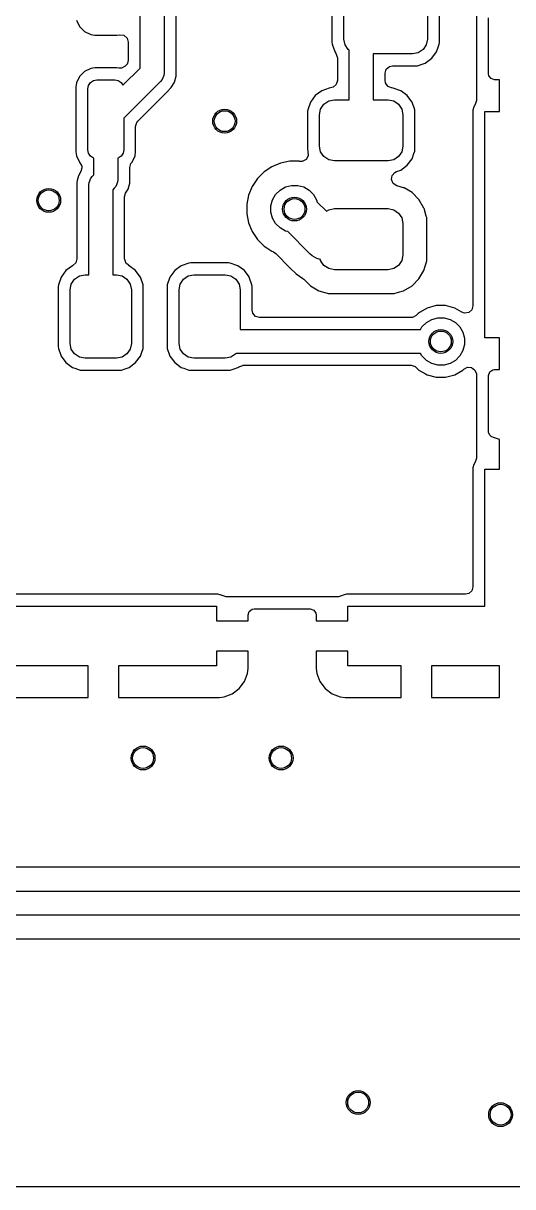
# Model space of a CAD drawing. Extents: x 3.9 to 7.48, y -4.89 to -2.91.
# Drawn here: x 4.91 to 5.233, y -4.887 to -4.119 of the extents above; entities that cross this region are included whole.
import ezdxf

# ---------------------------------------------------------------- set-up
doc = ezdxf.new("R2010")
doc.units = 0
doc.header["$MEASUREMENT"] = 0
doc.layers.add('BLACK', color=7, linetype='CONTINUOUS')

msp = doc.modelspace()

# ---------------------------------------------------------------- linework, layer by layer
at = {"layer": 'BLACK', "linetype": 'CONTINUOUS'}
for p, q in [((4.9868, -4.14844), (4.9868, -4.07552)), ((5.00255, -4.07878), (5.00255, -4.1517)), ((5.01044, -4.14963), (5.01044, -4.08407)), ((5.11337, -4.09365), (5.11337, -4.13139)), ((5.18426, -4.1316), (5.18426, -4.09344)), ((5.12127, -4.12925), (5.12127, -4.09578)), ((5.17638, -4.09578), (5.17638, -4.12925)), ((5.20867, -4.09763), (5.20867, -4.16984)), ((4.94476, -4.1169), (4.94679, -4.12104)), ((5.21677, -4.15228), (5.21677, -4.11519)), ((4.94679, -4.12104), (4.95004, -4.1243)), ((4.95004, -4.1243), (4.95004, -4.1243)), ((4.95004, -4.1243), (4.95004, -4.1243)), ((4.95004, -4.1243), (4.95418, -4.12632)), ((4.95418, -4.12632), (4.95552, -4.12651)), ((4.95552, -4.12651), (4.95686, -4.12671)), ((4.95686, -4.12671), (4.95686, -4.12671)), ((4.95686, -4.12671), (4.97129, -4.12671)), ((4.97129, -4.12671), (4.97332, -4.12641)), ((4.97129, -4.12671), (4.97129, -4.12671)), ((4.97332, -4.12641), (4.97604, -4.1268)), ((4.97604, -4.1268), (4.97813, -4.1286)), ((4.97813, -4.1286), (4.97891, -4.13124)), ((4.97891, -4.13124), (4.97891, -4.14315)), ((5.11337, -4.13139), (5.11348, -4.13258)), ((5.11348, -4.13258), (5.11348, -4.13258)), ((5.11348, -4.13258), (5.1152, -4.1375)), ((5.12201, -4.13302), (5.12127, -4.12925)), ((5.12415, -4.13621), (5.12201, -4.13302)), ((5.17563, -4.13302), (5.1735, -4.13621)), ((5.17638, -4.12925), (5.17563, -4.13302)), ((5.18344, -4.13466), (5.18416, -4.13258)), ((5.18416, -4.13258), (5.18426, -4.1316)), ((5.18416, -4.13258), (5.18416, -4.13258)), ((5.1152, -4.1375), (5.11525, -4.13763)), ((5.11525, -4.13763), (5.11595, -4.13858)), ((5.11595, -4.13858), (5.1169, -4.14117)), ((5.1248, -4.13664), (5.12415, -4.13621)), ((5.1248, -4.16941), (5.1248, -4.13664)), ((5.16654, -4.13909), (5.14055, -4.13909)), ((5.14055, -4.13909), (5.14055, -4.16941)), ((5.17031, -4.13834), (5.16654, -4.13909)), ((5.1735, -4.13621), (5.17031, -4.13834)), ((5.17922, -4.14193), (5.1824, -4.13763)), ((5.1824, -4.13763), (5.18344, -4.13466)), ((4.95686, -4.14832), (4.95418, -4.14871)), ((4.97129, -4.14832), (4.95686, -4.14832)), ((4.95686, -4.14832), (4.95686, -4.14832)), ((4.97276, -4.14854), (4.97129, -4.14832)), ((4.97129, -4.14832), (4.97129, -4.14832)), ((4.9745, -4.14848), (4.97276, -4.14854)), ((4.97692, -4.14716), (4.9745, -4.14848)), ((4.97541, -4.15983), (4.9868, -4.14844)), ((4.97748, -4.1466), (4.97692, -4.14716)), ((4.97813, -4.14579), (4.97748, -4.1466)), ((4.97816, -4.14569), (4.97813, -4.14579)), ((4.97831, -4.14549), (4.97816, -4.14569)), ((4.97857, -4.14431), (4.97831, -4.14549)), ((4.97891, -4.14315), (4.97857, -4.14431)), ((5.1169, -4.14117), (5.11691, -4.14148)), ((5.11691, -4.14148), (5.11691, -4.15669)), ((5.14922, -4.14923), (5.1513, -4.14743)), ((5.1513, -4.14743), (5.15332, -4.14699)), ((5.15332, -4.14699), (5.16868, -4.14699)), ((5.16868, -4.14699), (5.16988, -4.14687)), ((5.16988, -4.14687), (5.17298, -4.14579)), ((5.16988, -4.14687), (5.16988, -4.14687)), ((5.17298, -4.14579), (5.17492, -4.14511)), ((5.17492, -4.14511), (5.17922, -4.14193)), ((4.94679, -4.15399), (4.94476, -4.15813)), ((4.95004, -4.15074), (4.94679, -4.15399)), ((4.95418, -4.14871), (4.95004, -4.15074)), ((5.00122, -4.15608), (5.00024, -4.15727)), ((5.0024, -4.15324), (5.00122, -4.15608)), ((5.00255, -4.1517), (5.0024, -4.15324)), ((5.00937, -4.15779), (5.01044, -4.15378)), ((5.01044, -4.15378), (5.01044, -4.14963)), ((5.14844, -4.15187), (5.14922, -4.14923)), ((5.14844, -4.15669), (5.14844, -4.15187)), ((5.21696, -4.15349), (5.21677, -4.15228)), ((5.21837, -4.15543), (5.21696, -4.15349)), ((5.22066, -4.15618), (5.21837, -4.15543)), ((5.22403, -4.15618), (5.22066, -4.15618)), ((5.22403, -4.17704), (5.22403, -4.15618)), ((5.22403, -4.15618), (5.22403, -4.15618)), ((4.94476, -4.15813), (4.94437, -4.16081)), ((4.94437, -4.16081), (4.94437, -4.20379)), ((4.95227, -4.16212), (4.95271, -4.15986)), ((4.95227, -4.20248), (4.95227, -4.16212)), ((4.95271, -4.15986), (4.954, -4.15795)), ((4.954, -4.15795), (4.95591, -4.15667)), ((4.95591, -4.15667), (4.95817, -4.15622)), ((4.95817, -4.15622), (4.96998, -4.15622)), ((4.96998, -4.15622), (4.97224, -4.15667)), ((4.97224, -4.15667), (4.97416, -4.15795)), ((4.97416, -4.15795), (4.97541, -4.15983)), ((5.00024, -4.15727), (4.97589, -4.18162)), ((5.00436, -4.16432), (5.00729, -4.16138)), ((5.00729, -4.16138), (5.00917, -4.15813)), ((5.00917, -4.15813), (5.00937, -4.15779)), ((5.10658, -4.1634), (5.10228, -4.16657)), ((5.11162, -4.16163), (5.10658, -4.1634)), ((5.10658, -4.1634), (5.10658, -4.1634)), ((5.11248, -4.16155), (5.11162, -4.16163)), ((5.11162, -4.16163), (5.11162, -4.16163)), ((5.11405, -4.16113), (5.11248, -4.16155)), ((5.11613, -4.15933), (5.11405, -4.16113)), ((5.11691, -4.15669), (5.11613, -4.15933)), ((5.14864, -4.15807), (5.14844, -4.15669)), ((5.14869, -4.15814), (5.14864, -4.15807)), ((5.14871, -4.1583), (5.14869, -4.15814)), ((5.14945, -4.15932), (5.14871, -4.1583)), ((5.15013, -4.16038), (5.14945, -4.15932)), ((5.15024, -4.16043), (5.15013, -4.16038)), ((5.15031, -4.16053), (5.15024, -4.16043)), ((5.15148, -4.161), (5.15031, -4.16053)), ((5.15263, -4.16152), (5.15148, -4.161)), ((5.15275, -4.16151), (5.15263, -4.16152)), ((5.15287, -4.16155), (5.15275, -4.16151)), ((5.15373, -4.16163), (5.15287, -4.16155)), ((5.15877, -4.1634), (5.15373, -4.16163)), ((5.16307, -4.16657), (5.15877, -4.1634)), ((5.15877, -4.1634), (5.15877, -4.1634)), ((4.98521, -4.18346), (5.00436, -4.16432)), ((5.00436, -4.16432), (5.00436, -4.16432)), ((5.0991, -4.17088), (5.09733, -4.17592)), ((5.10228, -4.16657), (5.0991, -4.17088)), ((5.0991, -4.17088), (5.0991, -4.17088)), ((5.108, -4.1723), (5.11119, -4.17016)), ((5.11119, -4.17016), (5.11496, -4.16941)), ((5.11496, -4.16941), (5.1248, -4.16941)), ((5.14055, -4.16941), (5.15039, -4.16941)), ((5.15039, -4.16941), (5.15416, -4.17016)), ((5.15416, -4.17016), (5.15735, -4.1723)), ((5.16548, -4.16984), (5.16307, -4.16657)), ((5.16625, -4.17088), (5.16548, -4.16984)), ((5.16802, -4.17592), (5.16625, -4.17088)), ((5.16625, -4.17088), (5.16625, -4.17088)), ((5.20867, -4.16984), (5.2079, -4.17248)), ((5.09733, -4.17592), (5.09722, -4.17712)), ((5.09722, -4.17712), (5.09722, -4.20206)), ((5.09733, -4.17592), (5.09733, -4.17592)), ((5.10512, -4.17926), (5.10586, -4.17549)), ((5.10586, -4.17549), (5.108, -4.1723)), ((5.15735, -4.1723), (5.15948, -4.17549)), ((5.15948, -4.17549), (5.16023, -4.17926)), ((5.16813, -4.17712), (5.16802, -4.17592)), ((5.16802, -4.17592), (5.16802, -4.17592)), ((5.16813, -4.20206), (5.16813, -4.17712)), ((5.20691, -4.17396), (5.20645, -4.17627)), ((5.20645, -4.17627), (5.20645, -4.30543)), ((5.20785, -4.17255), (5.20691, -4.17396)), ((5.20691, -4.17396), (5.20691, -4.17396)), ((5.2079, -4.17248), (5.20785, -4.17255)), ((5.21434, -4.32665), (5.21434, -4.17704)), ((5.21434, -4.17704), (5.22403, -4.17704)), ((4.97589, -4.18162), (4.97589, -4.20248)), ((4.98378, -4.18692), (4.98456, -4.18428)), ((4.98378, -4.20379), (4.98378, -4.18692)), ((4.98456, -4.18428), (4.98521, -4.18346)), ((5.10512, -4.19993), (5.10512, -4.17926)), ((5.16023, -4.17926), (5.16023, -4.19993)), ((5.09722, -4.20206), (5.09733, -4.20326)), ((5.10586, -4.20369), (5.10512, -4.19993)), ((5.16023, -4.19993), (5.15948, -4.20369)), ((5.16802, -4.20326), (5.16813, -4.20206)), ((4.94437, -4.20379), (4.94476, -4.20647)), ((4.94476, -4.20647), (4.94679, -4.21061)), ((4.95271, -4.20474), (4.95227, -4.20248)), ((4.954, -4.20665), (4.95271, -4.20474)), ((4.95591, -4.20793), (4.954, -4.20665)), ((4.9562, -4.20799), (4.95591, -4.20793)), ((4.9562, -4.219), (4.9562, -4.20799)), ((4.97224, -4.20793), (4.97195, -4.20799)), ((4.97195, -4.20799), (4.97195, -4.22226)), ((4.97416, -4.20665), (4.97224, -4.20793)), ((4.97544, -4.20474), (4.97416, -4.20665)), ((4.97589, -4.20248), (4.97544, -4.20474)), ((4.98137, -4.21061), (4.98339, -4.20647)), ((4.98339, -4.20647), (4.98378, -4.20379)), ((5.09623, -4.20876), (5.09379, -4.21003)), ((5.0976, -4.20637), (5.09623, -4.20876)), ((5.09733, -4.20326), (5.09746, -4.20362)), ((5.09746, -4.20362), (5.0976, -4.20637)), ((5.108, -4.20689), (5.10586, -4.20369)), ((5.11119, -4.20902), (5.108, -4.20689)), ((5.11496, -4.20977), (5.11119, -4.20902)), ((5.15039, -4.20977), (5.11496, -4.20977)), ((5.15416, -4.20902), (5.15039, -4.20977)), ((5.15735, -4.20689), (5.15416, -4.20902)), ((5.15948, -4.20369), (5.15735, -4.20689)), ((5.16307, -4.21261), (5.16625, -4.20831)), ((5.16625, -4.20831), (5.16743, -4.20494)), ((5.16743, -4.20494), (5.16802, -4.20326)), ((5.16802, -4.20326), (5.16802, -4.20326)), ((4.94765, -4.21674), (4.94606, -4.21951)), ((4.94679, -4.21061), (4.94679, -4.21061)), ((4.94679, -4.21061), (4.94688, -4.2107)), ((4.94688, -4.2107), (4.94697, -4.21086)), ((4.94697, -4.21086), (4.94702, -4.21094)), ((4.94702, -4.21094), (4.94701, -4.21094)), ((4.94701, -4.21094), (4.94746, -4.21176)), ((4.94746, -4.21176), (4.94811, -4.21278)), ((4.94831, -4.2143), (4.94765, -4.21674)), ((4.94811, -4.21278), (4.94815, -4.21302)), ((4.94815, -4.21302), (4.9482, -4.21311)), ((4.9482, -4.21311), (4.94831, -4.21415)), ((4.94831, -4.21415), (4.94831, -4.2143)), ((4.97984, -4.21415), (4.98062, -4.21151)), ((4.97984, -4.22019), (4.97984, -4.21415)), ((4.98062, -4.21151), (4.98127, -4.2107)), ((4.98127, -4.2107), (4.98137, -4.21061)), ((5.06858, -4.21704), (5.0642, -4.22143)), ((5.07375, -4.21359), (5.06858, -4.21704)), ((5.06858, -4.21704), (5.06858, -4.21704)), ((5.07948, -4.21121), (5.07375, -4.21359)), ((5.07375, -4.21359), (5.07375, -4.21359)), ((5.08557, -4.21), (5.07948, -4.21121)), ((5.07948, -4.21121), (5.07948, -4.21121)), ((5.09178, -4.21), (5.08557, -4.21)), ((5.08557, -4.21), (5.08557, -4.21)), ((5.0919, -4.21003), (5.09178, -4.21)), ((5.09178, -4.21), (5.09178, -4.21)), ((5.09379, -4.21003), (5.0919, -4.21003)), ((5.15303, -4.2194), (5.15482, -4.21731)), ((5.15482, -4.21731), (5.15586, -4.2168)), ((5.15586, -4.2168), (5.15877, -4.21578)), ((5.15877, -4.21578), (5.16307, -4.21261)), ((4.94512, -4.22302), (4.94498, -4.22352)), ((4.94498, -4.22352), (4.94498, -4.27445)), ((4.9452, -4.22269), (4.94512, -4.22302)), ((4.94606, -4.21951), (4.9452, -4.22269)), ((4.95288, -4.22559), (4.95303, -4.22406)), ((4.95303, -4.22406), (4.9542, -4.22122)), ((4.9542, -4.22122), (4.95518, -4.22002)), ((4.95518, -4.22002), (4.9562, -4.219)), ((4.9718, -4.2238), (4.97062, -4.22664)), ((4.97195, -4.22226), (4.9718, -4.2238)), ((4.97877, -4.22835), (4.97984, -4.22434)), ((4.97984, -4.22434), (4.97984, -4.22019)), ((5.06419, -4.22143), (5.06075, -4.22659)), ((5.0642, -4.22143), (5.06419, -4.22143)), ((5.15264, -4.22212), (5.15303, -4.2194)), ((5.15379, -4.22462), (5.15264, -4.22212)), ((5.15611, -4.2261), (5.15379, -4.22462)), ((4.95288, -4.28496), (4.95288, -4.22559)), ((4.96964, -4.22783), (4.96862, -4.22885)), ((4.96862, -4.22885), (4.96862, -4.28496)), ((4.97062, -4.22664), (4.96964, -4.22783)), ((4.97652, -4.23356), (4.97717, -4.23112)), ((4.97717, -4.23112), (4.97877, -4.22835)), ((4.97877, -4.22835), (4.97877, -4.22835)), ((4.97877, -4.22835), (4.97877, -4.22835)), ((4.97877, -4.22835), (4.97877, -4.22835)), ((5.05837, -4.23232), (5.05716, -4.23841)), ((5.06075, -4.22659), (5.05837, -4.23232)), ((5.05837, -4.23232), (5.05837, -4.23232)), ((5.06075, -4.22659), (5.06075, -4.22659)), ((5.07413, -4.23549), (5.07618, -4.23193)), ((5.07618, -4.23193), (5.07909, -4.22902)), ((5.07909, -4.22902), (5.08265, -4.22697)), ((5.08265, -4.22697), (5.08662, -4.2259)), ((5.08662, -4.2259), (5.09073, -4.2259)), ((5.09073, -4.2259), (5.0947, -4.22697)), ((5.0947, -4.22697), (5.09826, -4.22902)), ((5.09826, -4.22902), (5.10117, -4.23193)), ((5.10117, -4.23193), (5.10322, -4.23549)), ((5.16064, -4.22742), (5.15611, -4.2261)), ((5.16095, -4.2276), (5.16064, -4.22742)), ((5.16064, -4.22742), (5.16064, -4.22742)), ((5.16064, -4.22742), (5.16064, -4.22742)), ((5.16064, -4.22742), (5.16064, -4.22742)), ((5.16621, -4.23071), (5.16095, -4.2276)), ((5.17079, -4.23529), (5.16621, -4.23071)), ((5.16621, -4.23071), (5.16621, -4.23071)), ((4.97652, -4.27445), (4.97652, -4.23356)), ((5.05716, -4.23841), (5.05716, -4.24462)), ((5.07306, -4.23946), (5.07413, -4.23549)), ((5.07306, -4.24357), (5.07306, -4.23946)), ((5.10322, -4.23549), (5.10362, -4.23698)), ((5.10362, -4.23698), (5.10967, -4.24303)), ((5.17408, -4.24086), (5.17079, -4.23529)), ((5.17079, -4.23529), (5.17079, -4.23529)), ((5.17079, -4.23529), (5.17079, -4.23529)), ((5.05716, -4.24462), (5.05837, -4.25071)), ((5.07413, -4.24754), (5.07306, -4.24357)), ((5.07618, -4.2511), (5.07413, -4.24754)), ((5.10967, -4.24303), (5.11119, -4.24201)), ((5.11119, -4.24201), (5.11496, -4.24126)), ((5.11496, -4.24126), (5.15039, -4.24126)), ((5.15039, -4.24126), (5.15416, -4.24201)), ((5.15416, -4.24201), (5.15735, -4.24415)), ((5.15735, -4.24415), (5.15948, -4.24734)), ((5.15948, -4.24734), (5.16023, -4.25111)), ((5.17415, -4.24109), (5.17408, -4.24086)), ((5.17564, -4.2462), (5.17415, -4.24109)), ((5.17589, -4.24707), (5.17564, -4.2462)), ((5.176, -4.24852), (5.17589, -4.24707)), ((5.05837, -4.25071), (5.05837, -4.25071)), ((5.05837, -4.25071), (5.06075, -4.25644)), ((5.07909, -4.25401), (5.07618, -4.2511)), ((5.08265, -4.25607), (5.07909, -4.25401)), ((5.08414, -4.25646), (5.08265, -4.25607)), ((5.16023, -4.25111), (5.16023, -4.27178)), ((5.176, -4.27436), (5.176, -4.24852)), ((5.06075, -4.25644), (5.06075, -4.25645)), ((5.06075, -4.25645), (5.06419, -4.26161)), ((5.06419, -4.26161), (5.0642, -4.26161)), ((5.0642, -4.26161), (5.06858, -4.266)), ((5.09886, -4.27119), (5.08414, -4.25646)), ((5.06858, -4.266), (5.07043, -4.26723)), ((5.07043, -4.26723), (5.07375, -4.26945)), ((5.07375, -4.26945), (5.07375, -4.26945)), ((5.07375, -4.26945), (5.07375, -4.26945)), ((5.07375, -4.26945), (5.07468, -4.26983)), ((5.07468, -4.26983), (5.07626, -4.27089)), ((5.07626, -4.27089), (5.08565, -4.28028)), ((5.10021, -4.27237), (5.09886, -4.27119)), ((4.94203, -4.27894), (4.93773, -4.28212)), ((4.94236, -4.27877), (4.94203, -4.27894)), ((4.94421, -4.27709), (4.94233, -4.27871)), ((4.94233, -4.27871), (4.94236, -4.27877)), ((4.94498, -4.27445), (4.94421, -4.27709)), ((4.97654, -4.27489), (4.97652, -4.27445)), ((4.97755, -4.27745), (4.97654, -4.27489)), ((4.97921, -4.27864), (4.97755, -4.27745)), ((4.97914, -4.27877), (4.97921, -4.27864)), ((4.97947, -4.27894), (4.97914, -4.27877)), ((4.98377, -4.28212), (4.97947, -4.27894)), ((4.97947, -4.27894), (4.97947, -4.27894)), ((4.97947, -4.27894), (4.97947, -4.27894)), ((5.01388, -4.27894), (5.00958, -4.28212)), ((5.01893, -4.27718), (5.01388, -4.27894)), ((5.01388, -4.27894), (5.01388, -4.27894)), ((5.02013, -4.27706), (5.01893, -4.27718)), ((5.01893, -4.27718), (5.01893, -4.27718)), ((5.04507, -4.27706), (5.02013, -4.27706)), ((5.02013, -4.27706), (5.02013, -4.27706)), ((5.04627, -4.27718), (5.04507, -4.27706)), ((5.04507, -4.27706), (5.04507, -4.27706)), ((5.05132, -4.27894), (5.04627, -4.27718)), ((5.05562, -4.28212), (5.05132, -4.27894)), ((5.05132, -4.27894), (5.05132, -4.27894)), ((5.10333, -4.27417), (5.10021, -4.27237)), ((5.10021, -4.27237), (5.10021, -4.27237)), ((5.10572, -4.27481), (5.10333, -4.27417)), ((5.10586, -4.27554), (5.10572, -4.27481)), ((5.108, -4.27874), (5.10586, -4.27554)), ((5.11119, -4.28087), (5.108, -4.27874)), ((5.15735, -4.27874), (5.15416, -4.28087)), ((5.15948, -4.27554), (5.15735, -4.27874)), ((5.16023, -4.27178), (5.15948, -4.27554)), ((5.17408, -4.28203), (5.17589, -4.27581)), ((5.17589, -4.27581), (5.176, -4.27436)), ((4.93456, -4.28642), (4.93279, -4.29147)), ((4.93773, -4.28212), (4.93456, -4.28642)), ((4.93456, -4.28642), (4.93456, -4.28642)), ((4.94346, -4.28784), (4.94665, -4.28571)), ((4.94665, -4.28571), (4.95041, -4.28496)), ((4.95041, -4.28496), (4.95288, -4.28496)), ((4.96862, -4.28496), (4.97108, -4.28496)), ((4.97108, -4.28496), (4.97485, -4.28571)), ((4.97485, -4.28571), (4.97804, -4.28784)), ((4.9868, -4.28622), (4.98377, -4.28212)), ((4.98694, -4.28642), (4.9868, -4.28622)), ((4.98871, -4.29147), (4.98694, -4.28642)), ((4.98694, -4.28642), (4.98694, -4.28642)), ((5.00641, -4.28642), (5.00464, -4.29147)), ((5.00958, -4.28212), (5.00641, -4.28642)), ((5.00641, -4.28642), (5.00641, -4.28642)), ((5.01531, -4.28784), (5.0185, -4.28571)), ((5.0185, -4.28571), (5.02227, -4.28496)), ((5.02227, -4.28496), (5.04293, -4.28496)), ((5.04293, -4.28496), (5.0467, -4.28571)), ((5.0467, -4.28571), (5.04989, -4.28784)), ((5.05865, -4.28622), (5.05562, -4.28212)), ((5.05879, -4.28642), (5.05865, -4.28622)), ((5.06056, -4.29147), (5.05879, -4.28642)), ((5.05879, -4.28642), (5.05879, -4.28642)), ((5.08565, -4.28028), (5.08565, -4.28028)), ((5.08565, -4.28028), (5.08976, -4.28439)), ((5.08976, -4.28439), (5.08976, -4.28439)), ((5.08976, -4.28439), (5.08976, -4.28439)), ((5.08976, -4.28439), (5.09416, -4.28733)), ((5.11496, -4.28162), (5.11119, -4.28087)), ((5.15039, -4.28162), (5.11496, -4.28162)), ((5.15416, -4.28087), (5.15039, -4.28162)), ((5.17079, -4.2876), (5.17408, -4.28203)), ((4.93279, -4.29147), (4.93268, -4.29266)), ((4.93268, -4.29266), (4.93268, -4.33237)), ((4.93279, -4.29147), (4.93279, -4.29147)), ((4.94057, -4.2948), (4.94132, -4.29103)), ((4.94132, -4.29103), (4.94346, -4.28784)), ((4.97804, -4.28784), (4.98018, -4.29103)), ((4.98018, -4.29103), (4.98093, -4.2948)), ((4.98882, -4.29266), (4.98871, -4.29147)), ((4.98871, -4.29147), (4.98871, -4.29147)), ((4.98882, -4.33237), (4.98882, -4.29266)), ((5.00464, -4.29147), (5.00453, -4.29266)), ((5.00453, -4.29266), (5.00453, -4.33237)), ((5.00464, -4.29147), (5.00464, -4.29147)), ((5.01242, -4.2948), (5.01317, -4.29103)), ((5.01317, -4.29103), (5.01531, -4.28784)), ((5.04989, -4.28784), (5.05203, -4.29103)), ((5.05203, -4.29103), (5.05278, -4.2948)), ((5.06067, -4.29266), (5.06056, -4.29147)), ((5.06056, -4.29147), (5.06056, -4.29147)), ((5.06067, -4.3083), (5.06067, -4.29266)), ((5.09416, -4.28733), (5.0949, -4.28794)), ((5.0949, -4.28794), (5.09914, -4.29217)), ((5.09914, -4.29217), (5.10471, -4.29547)), ((5.16064, -4.29547), (5.16621, -4.29217)), ((5.16621, -4.29217), (5.17079, -4.2876)), ((4.94057, -4.33023), (4.94057, -4.2948)), ((4.98093, -4.2948), (4.98093, -4.33023)), ((5.01242, -4.33023), (5.01242, -4.2948)), ((5.05278, -4.2948), (5.05278, -4.32108)), ((5.10471, -4.29547), (5.10557, -4.29572)), ((5.10557, -4.29572), (5.11092, -4.29727)), ((5.11092, -4.29727), (5.11092, -4.29727)), ((5.11092, -4.29727), (5.11092, -4.29727)), ((5.11092, -4.29727), (5.11212, -4.29737)), ((5.11212, -4.29737), (5.15323, -4.29737)), ((5.15323, -4.29737), (5.15443, -4.29727)), ((5.15443, -4.29727), (5.15734, -4.29643)), ((5.15443, -4.29727), (5.15443, -4.29727)), ((5.15443, -4.29727), (5.15443, -4.29727)), ((5.15734, -4.29643), (5.16064, -4.29547)), ((5.06111, -4.31033), (5.06067, -4.3083)), ((5.17613, -4.30692), (5.17104, -4.30986)), ((5.18215, -4.30531), (5.17613, -4.30692)), ((5.17613, -4.30692), (5.17613, -4.30692)), ((5.18837, -4.30531), (5.18215, -4.30531)), ((5.19439, -4.30692), (5.18837, -4.30531)), ((5.19913, -4.30966), (5.19439, -4.30692)), ((5.20087, -4.31026), (5.19913, -4.30966)), ((5.20568, -4.30807), (5.2036, -4.30987)), ((5.20645, -4.30543), (5.20568, -4.30807)), ((5.06291, -4.31241), (5.06111, -4.31033)), ((5.06555, -4.31318), (5.06291, -4.31241)), ((5.16557, -4.31318), (5.06555, -4.31318)), ((5.16661, -4.31307), (5.16557, -4.31318)), ((5.16902, -4.31175), (5.16661, -4.31307)), ((5.16938, -4.31139), (5.16902, -4.31175)), ((5.17009, -4.31081), (5.16938, -4.31139)), ((5.17104, -4.30986), (5.17009, -4.31081)), ((5.17277, -4.31936), (5.17567, -4.31646)), ((5.17567, -4.31646), (5.17923, -4.3144)), ((5.17923, -4.3144), (5.1832, -4.31334)), ((5.1832, -4.31334), (5.18732, -4.31334)), ((5.18732, -4.31334), (5.19129, -4.3144)), ((5.19129, -4.3144), (5.19485, -4.31646)), ((5.19485, -4.31646), (5.19775, -4.31936)), ((5.2036, -4.30987), (5.20087, -4.31026)), ((5.05278, -4.32108), (5.17178, -4.32108)), ((5.17178, -4.32108), (5.17277, -4.31936)), ((5.19775, -4.31936), (5.19981, -4.32292)), ((5.19981, -4.32292), (5.20087, -4.32689)), ((4.93268, -4.33237), (4.93279, -4.33357)), ((4.94132, -4.334), (4.94057, -4.33023)), ((4.98093, -4.33023), (4.98018, -4.334)), ((4.98871, -4.33357), (4.98882, -4.33237)), ((5.00453, -4.33237), (5.00464, -4.33357)), ((5.01317, -4.334), (5.01242, -4.33023)), ((5.20087, -4.33101), (5.19981, -4.33498)), ((5.20087, -4.32689), (5.20087, -4.33101)), ((5.22403, -4.32665), (5.21434, -4.32665)), ((5.22403, -4.34752), (5.22403, -4.32665)), ((4.93279, -4.33357), (4.93279, -4.33357)), ((4.93279, -4.33357), (4.93437, -4.33808)), ((4.93437, -4.33808), (4.93456, -4.33861)), ((4.93456, -4.33861), (4.93773, -4.34292)), ((4.94346, -4.33719), (4.94132, -4.334)), ((4.94665, -4.33933), (4.94346, -4.33719)), ((4.95041, -4.34008), (4.94665, -4.33933)), ((4.97108, -4.34008), (4.95041, -4.34008)), ((4.97485, -4.33933), (4.97108, -4.34008)), ((4.97804, -4.33719), (4.97485, -4.33933)), ((4.98018, -4.334), (4.97804, -4.33719)), ((4.98377, -4.34292), (4.98694, -4.33861)), ((4.98694, -4.33861), (4.98783, -4.33609)), ((4.98783, -4.33609), (4.98871, -4.33357)), ((4.98871, -4.33357), (4.98871, -4.33357)), ((5.00464, -4.33357), (5.00464, -4.33357)), ((5.00464, -4.33357), (5.00622, -4.33808)), ((5.00622, -4.33808), (5.00641, -4.33861)), ((5.00641, -4.33861), (5.00958, -4.34292)), ((5.01531, -4.33719), (5.01317, -4.334)), ((5.0185, -4.33933), (5.01531, -4.33719)), ((5.02227, -4.34008), (5.0185, -4.33933)), ((5.04293, -4.34008), (5.02227, -4.34008)), ((5.0467, -4.33933), (5.04293, -4.34008)), ((5.04989, -4.33719), (5.0467, -4.33933)), ((5.05014, -4.33682), (5.04989, -4.33719)), ((5.17178, -4.33682), (5.05014, -4.33682)), ((5.17277, -4.33854), (5.17178, -4.33682)), ((5.17567, -4.34144), (5.17277, -4.33854)), ((5.19775, -4.33854), (5.19485, -4.34144)), ((5.19981, -4.33498), (5.19775, -4.33854)), ((4.93773, -4.34292), (4.94203, -4.34609)), ((4.94203, -4.34609), (4.94372, -4.34668)), ((4.94372, -4.34668), (4.94708, -4.34786)), ((4.94708, -4.34786), (4.94828, -4.34797)), ((4.94828, -4.34797), (4.94828, -4.34797)), ((4.94828, -4.34797), (4.97322, -4.34797)), ((4.97322, -4.34797), (4.97442, -4.34786)), ((4.97442, -4.34786), (4.97694, -4.34697)), ((4.97442, -4.34786), (4.97442, -4.34786)), ((4.97694, -4.34697), (4.97947, -4.34609)), ((4.97947, -4.34609), (4.98377, -4.34292)), ((5.00958, -4.34292), (5.01388, -4.34609)), ((5.01388, -4.34609), (5.01557, -4.34668)), ((5.01557, -4.34668), (5.01893, -4.34786)), ((5.01893, -4.34786), (5.02013, -4.34797)), ((5.02013, -4.34797), (5.02013, -4.34797)), ((5.02013, -4.34797), (5.04507, -4.34797)), ((5.04507, -4.34797), (5.04627, -4.34786)), ((5.04627, -4.34786), (5.04879, -4.34697)), ((5.04627, -4.34786), (5.04627, -4.34786)), ((5.04879, -4.34697), (5.05132, -4.34609)), ((5.05132, -4.34609), (5.05188, -4.34567)), ((5.05188, -4.34567), (5.05447, -4.34473)), ((5.05447, -4.34473), (5.05478, -4.34472)), ((5.05478, -4.34472), (5.16557, -4.34472)), ((5.16557, -4.34472), (5.16821, -4.34549)), ((5.16821, -4.34549), (5.16902, -4.34615)), ((5.16902, -4.34615), (5.17074, -4.34787)), ((5.17074, -4.34787), (5.17074, -4.34787)), ((5.17074, -4.34787), (5.17074, -4.34787)), ((5.17074, -4.34787), (5.17514, -4.35041)), ((5.17923, -4.3435), (5.17567, -4.34144)), ((5.1832, -4.34456), (5.17923, -4.3435)), ((5.18732, -4.34456), (5.1832, -4.34456)), ((5.19129, -4.3435), (5.18732, -4.34456)), ((5.19485, -4.34144), (5.19129, -4.3435)), ((5.19439, -4.35098), (5.19978, -4.34787)), ((5.19978, -4.34787), (5.20034, -4.3473)), ((5.20034, -4.3473), (5.20276, -4.34598)), ((5.20276, -4.34598), (5.2055, -4.34618)), ((5.2055, -4.34618), (5.2077, -4.34783)), ((5.2077, -4.34783), (5.20866, -4.35041)), ((5.21751, -4.34912), (5.21946, -4.34771)), ((5.21946, -4.34771), (5.22066, -4.34752)), ((5.22066, -4.34752), (5.22403, -4.34752)), ((5.22403, -4.34752), (5.22403, -4.34752)), ((5.17514, -4.35041), (5.17613, -4.35098)), ((5.17613, -4.35098), (5.18215, -4.35259)), ((5.18215, -4.35259), (5.18215, -4.35259)), ((5.18215, -4.35259), (5.18837, -4.35259)), ((5.18837, -4.35259), (5.19439, -4.35098)), ((5.18837, -4.35259), (5.18837, -4.35259)), ((5.20866, -4.35041), (5.20867, -4.35076)), ((5.20867, -4.35076), (5.20867, -4.40606)), ((5.21677, -4.35141), (5.21751, -4.34912)), ((5.21677, -4.3885), (5.21677, -4.35141)), ((5.21677, -4.38853), (5.21677, -4.3885)), ((5.21677, -4.38854), (5.21677, -4.38853)), ((5.21678, -4.38857), (5.21677, -4.38854)), ((5.21696, -4.38971), (5.21678, -4.38857)), ((5.21733, -4.39022), (5.21696, -4.38971)), ((5.21753, -4.39082), (5.21733, -4.39022)), ((5.21802, -4.39117), (5.21753, -4.39082)), ((5.21837, -4.39165), (5.21802, -4.39117)), ((5.21898, -4.39185), (5.21837, -4.39165)), ((5.21949, -4.39222), (5.21898, -4.39185)), ((5.22007, -4.3924), (5.21949, -4.39222)), ((5.22403, -4.39364), (5.22007, -4.3924)), ((5.22403, -4.41326), (5.22403, -4.39364)), ((5.20785, -4.40877), (5.20691, -4.41018)), ((5.2079, -4.4087), (5.20785, -4.40877)), ((5.20867, -4.40606), (5.2079, -4.4087)), ((5.20691, -4.41018), (5.20645, -4.41249)), ((5.20645, -4.41249), (5.20645, -4.49104)), ((5.20691, -4.41018), (5.20691, -4.41018)), ((5.21434, -4.50382), (5.21434, -4.41326)), ((5.21434, -4.41326), (5.22403, -4.41326)), ((5.20568, -4.49368), (5.2036, -4.49548)), ((5.20645, -4.49104), (5.20568, -4.49368)), ((5.03796, -4.49592), (4.8868, -4.49592)), ((5.04026, -4.49638), (5.03796, -4.49592)), ((5.03796, -4.49592), (5.03796, -4.49592)), ((5.04073, -4.49669), (5.04026, -4.49638)), ((5.04026, -4.49638), (5.04026, -4.49638)), ((5.04026, -4.49638), (5.04026, -4.49638)), ((5.0408, -4.49674), (5.04073, -4.49669)), ((5.04344, -4.49752), (5.0408, -4.49674)), ((5.11753, -4.49752), (5.04344, -4.49752)), ((5.11762, -4.49752), (5.11753, -4.49752)), ((5.12024, -4.49669), (5.11762, -4.49752)), ((5.12071, -4.49638), (5.12024, -4.49669)), ((5.12302, -4.49592), (5.12071, -4.49638)), ((5.12071, -4.49638), (5.12071, -4.49638)), ((5.20157, -4.49592), (5.12302, -4.49592)), ((5.2036, -4.49548), (5.20157, -4.49592)), ((4.88757, -4.50382), (5.03718, -4.50382)), ((5.03718, -4.50382), (5.03718, -4.5135)), ((5.05804, -4.5095), (5.05879, -4.50721)), ((5.05804, -4.5135), (5.05804, -4.5095)), ((5.05879, -4.50721), (5.06074, -4.5058)), ((5.06074, -4.5058), (5.06194, -4.50561)), ((5.06194, -4.50561), (5.09903, -4.50561)), ((5.09903, -4.50561), (5.10132, -4.50635)), ((5.10132, -4.50635), (5.10274, -4.5083)), ((5.10274, -4.5083), (5.10293, -4.5095)), ((5.10293, -4.5095), (5.10293, -4.5135)), ((5.12379, -4.5135), (5.12379, -4.50382)), ((5.12379, -4.50382), (5.21434, -4.50382)), ((5.03718, -4.5135), (5.05804, -4.5135)), ((5.05804, -4.5135), (5.05804, -4.5135)), ((5.10293, -4.5135), (5.10293, -4.5135)), ((5.10293, -4.5135), (5.12379, -4.5135)), ((5.05804, -4.5335), (5.03718, -4.5335)), ((5.03718, -4.5335), (5.03718, -4.54319)), ((5.05804, -4.54482), (5.05804, -4.5335)), ((5.05804, -4.5335), (5.05804, -4.5335)), ((5.12379, -4.5335), (5.10293, -4.5335)), ((5.10293, -4.5335), (5.10293, -4.5335)), ((5.10293, -4.5335), (5.10293, -4.54482)), ((5.12379, -4.54319), (5.12379, -4.5335)), ((4.95238, -4.54319), (4.88757, -4.54319)), ((4.95238, -4.56405), (4.95238, -4.54319)), ((5.03718, -4.54319), (4.97238, -4.54319)), ((4.97238, -4.54319), (4.97238, -4.56405)), ((5.05764, -4.54817), (5.05804, -4.54482)), ((5.05804, -4.54482), (5.05804, -4.54482)), ((5.10293, -4.54482), (5.10333, -4.54817)), ((5.15907, -4.54319), (5.12379, -4.54319)), ((5.15907, -4.56405), (5.15907, -4.54319)), ((5.17907, -4.54319), (5.17907, -4.56405)), ((5.21434, -4.54319), (5.17907, -4.54319)), ((5.22403, -4.54319), (5.21434, -4.54319)), ((5.22403, -4.56405), (5.22403, -4.54319)), ((5.05207, -4.55808), (5.05554, -4.55351)), ((5.05554, -4.55351), (5.05764, -4.54817)), ((5.10333, -4.54817), (5.10543, -4.55351)), ((5.10543, -4.55351), (5.1089, -4.55808)), ((5.04217, -4.56365), (5.0475, -4.56155)), ((5.0475, -4.56155), (5.05207, -4.55808)), ((5.05207, -4.55808), (5.05207, -4.55808)), ((5.1089, -4.55808), (5.1089, -4.55808)), ((5.1089, -4.55808), (5.11347, -4.56155)), ((5.11347, -4.56155), (5.11881, -4.56365)), ((4.88594, -4.56405), (4.95238, -4.56405)), ((4.95238, -4.56405), (4.95238, -4.56405)), ((4.97238, -4.56405), (4.97238, -4.56405)), ((4.97238, -4.56405), (5.03881, -4.56405)), ((5.03881, -4.56405), (5.04217, -4.56365)), ((5.03881, -4.56405), (5.03881, -4.56405)), ((5.11881, -4.56365), (5.12216, -4.56405)), ((5.12216, -4.56405), (5.12216, -4.56405)), ((5.12216, -4.56405), (5.15907, -4.56405)), ((5.15907, -4.56405), (5.15907, -4.56405)), ((5.17907, -4.56405), (5.17907, -4.56405)), ((5.17907, -4.56405), (5.22403, -4.56405)), ((5.22403, -4.56405), (5.22403, -4.56405)), ((5.29074, -4.67618), (4.52239, -4.67618)), ((4.51424, -4.69195), (5.29976, -4.69195)), ((5.29976, -4.70769), (4.51098, -4.70769)), ((4.51433, -4.72346), (5.29074, -4.72346)), ((7.47436, -4.8871), (3.90299, -4.8871))]:
    msp.add_line(p, q, dxfattribs=at)
at = {"layer": 'BLACK'}
for centre in [(5.04253, -4.18352), (4.9264, -4.23579), (5.08867, -4.24152), (5.18526, -4.32895), (4.98867, -4.60401), (5.07978, -4.60401), (5.13067, -4.83152), (5.22467, -4.83952)]:
    msp.add_circle(centre, 0.00787, dxfattribs=at)
at = {"layer": 'WHITE'}
for centre in [(5.04253, -4.18352), (4.9264, -4.23579), (5.08867, -4.24152), (5.18526, -4.32895), (4.98867, -4.60401), (5.07978, -4.60401), (5.13067, -4.83152), (5.22467, -4.83952)]:
    msp.add_circle(centre, 0.00689, dxfattribs=at)

doc.saveas('drawing.dxf')
